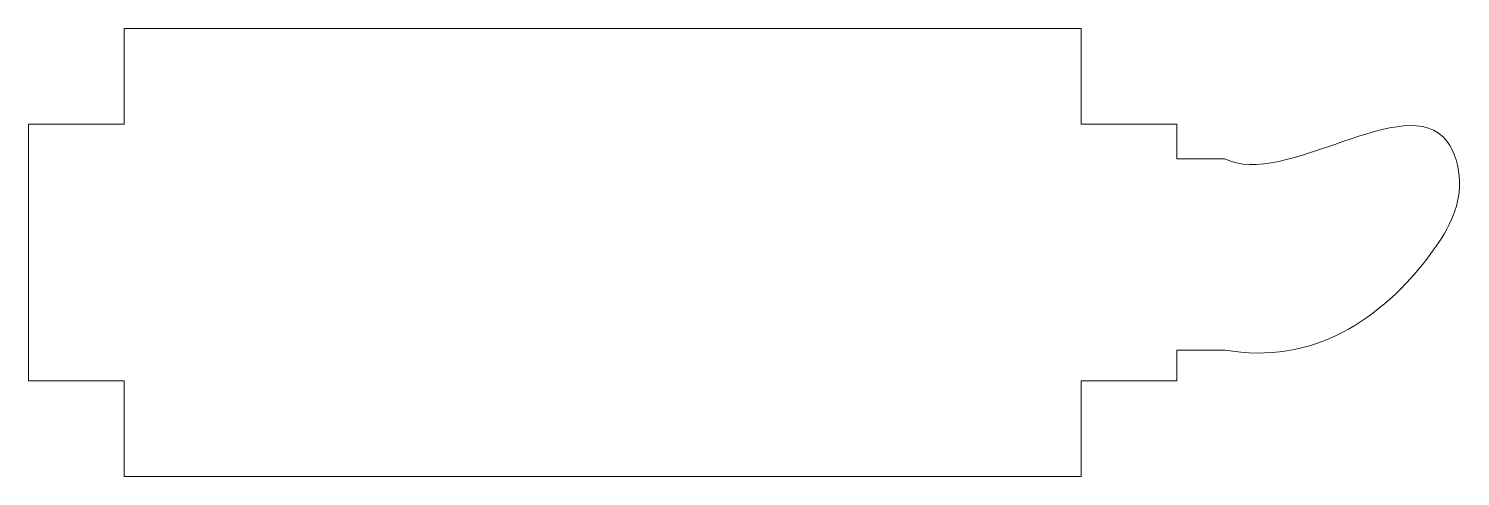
# Model space of a CAD drawing. Header units: inches. Extents: x -1.38 to 0.5, y 0.22 to 0.81.
import ezdxf

# ---------------------------------------------------------------- set-up
doc = ezdxf.new("R2010")
doc.units = ezdxf.units.IN
doc.header["$MEASUREMENT"] = 0

msp = doc.modelspace()

# ---------------------------------------------------------------- linework, layer by layer
at = {"color": 7, "linetype": 'Continuous', "lineweight": 15}
for p, q in [((0, 0.8071), (-1.25, 0.8071)), ((-1.25, 0.6821), (-1.25, 0.8071)), ((0, 0.8071), (0, 0.6821)), ((-1.375, 0.6821), (-1.25, 0.6821)), ((-1.375, 0.347), (-1.375, 0.6821)), ((0.125, 0.6821), (0, 0.6821)), ((0.125, 0.6371), (0.125, 0.6821)), ((0.125, 0.6371), (0.1875, 0.6371)), ((0.125, 0.3871), (0.1875, 0.3871)), ((0.125, 0.347), (0.125, 0.3871)), ((-1.375, 0.347), (-1.25, 0.347)), ((-1.25, 0.222), (-1.25, 0.347)), ((0, 0.222), (0, 0.347)), ((0.125, 0.347), (0, 0.347)), ((0, 0.222), (-1.25, 0.222))]:
    msp.add_line(p, q, dxfattribs=at)
msp.add_open_spline([(0.1875, 0.3871), (0.3016, 0.3668), (0.4224, 0.4466), (0.505, 0.5884), (0.4557, 0.7543), (0.2645, 0.5971), (0.1875, 0.6371)], degree=3, knots=[0, 0, 0, 0, 0.407369, 0.542633, 0.615483, 1, 1, 1, 1], dxfattribs=at)

doc.saveas('drawing.dxf')
